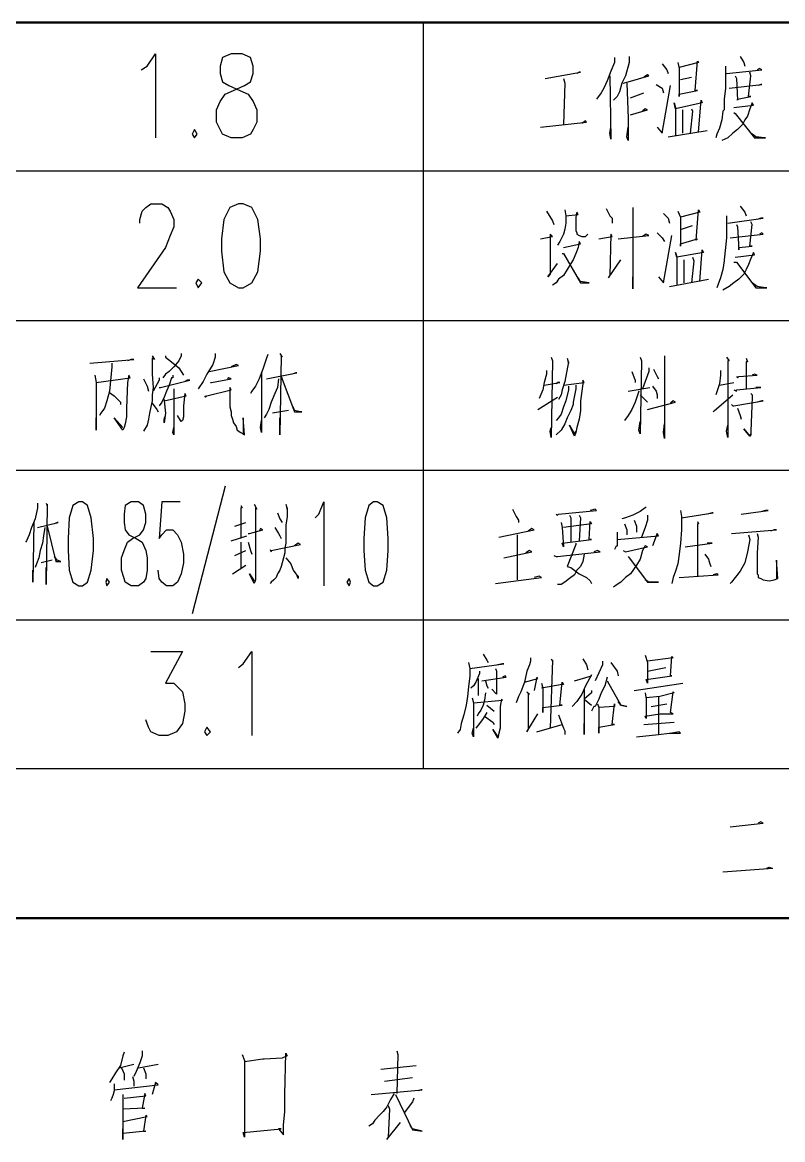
# Model space of a CAD drawing. Header units: millimetres. Extents: x -892 to 4698, y -3687 to 4524.
# Drawn here: x 3618 to 4025, y 2212 to 2810 of the extents above; entities that cross this region are included whole.
import ezdxf

# ---------------------------------------------------------------- set-up
doc = ezdxf.new("R2010")
doc.units = ezdxf.units.MM
doc.layers.add('1', color=7, linetype='Continuous')

msp = doc.modelspace()

# ---------------------------------------------------------------- linework, layer by layer
at = {"layer": '1', "color": 0, "lineweight": 50}
for points in [[(3218.67, 2810.43), (4419.11, 2810.43)], [(4419.11, 2330.78), (3218.67, 2330.78), (3218.67, 2410.94)]]:
    msp.add_lwpolyline(points, dxfattribs=at)
at = {"layer": '1', "color": 0, "lineweight": 25}
for points in [[(3833.23, 2730.92), (3833.23, 2810.43)], [(3682.03, 2785.01), (3685.29, 2786.97), (3689.85, 2793.48), (3689.85, 2748.52)], [(3730.26, 2793.48), (3725.7, 2791.53), (3724.39, 2786.97), (3724.39, 2783.06), (3725.7, 2778.5), (3728.95, 2776.54), (3734.82, 2773.93), (3739.38, 2771.98), (3741.99, 2768.07), (3743.94, 2763.51), (3743.94, 2756.99), (3741.99, 2753.08), (3740.68, 2750.47), (3736.12, 2748.52), (3730.26, 2748.52), (3725.7, 2750.47), (3724.39, 2753.08), (3722.44, 2756.99), (3722.44, 2763.51), (3724.39, 2768.07), (3727, 2771.98), (3731.56, 2773.93), (3737.43, 2776.54), (3740.68, 2778.5), (3741.99, 2783.06), (3741.99, 2786.97), (3740.68, 2791.53), (3736.12, 2793.48), (3730.26, 2793.48)], [(3935.54, 2791.53), (3935.54, 2788.92), (3933.59, 2784.36), (3931.63, 2779.15), (3929.68, 2775.24), (3928.37, 2772.63), (3926.42, 2770.02), (3925.77, 2769.37)], [(3943.36, 2792.18), (3943.36, 2788.92), (3941.41, 2781.75), (3939.45, 2777.84), (3938.15, 2773.28), (3936.85, 2770.67), (3934.89, 2768.72)], [(3960.96, 2788.27), (3963.57, 2785.01), (3964.22, 2783.06)], [(3969.43, 2788.92), (3970.08, 2785.66), (3970.08, 2779.8), (3970.08, 2770.67), (3970.08, 2771.98), (3979.86, 2773.93), (3978.56, 2773.93), (3979.86, 2789.57), (3980.51, 2788.92), (3970.08, 2786.32)], [(4002.67, 2792.18), (4004.62, 2788.92), (4005.28, 2786.97)], [(3898.4, 2780.45), (3917.3, 2783.71), (3916.64, 2783.71), (3915.34, 2783.06)], [(3940.1, 2777.84), (3942.71, 2778.5), (3953.79, 2781.75), (3953.14, 2782.41), (3951.18, 2781.1)], [(3994.85, 2786.97), (3994.85, 2781.75), (3994.85, 2775.24), (3994.2, 2769.37), (3994.2, 2763.51), (3993.54, 2762.85), (3992.89, 2758.29), (3991.59, 2753.73), (3990.29, 2750.47), (3989.63, 2748.52)], [(3995.5, 2783.06), (4014.4, 2785.01), (4013.1, 2785.66), (4011.79, 2785.01)], [(4000.06, 2781.75), (4000.71, 2780.45), (4001.36, 2768.72), (4001.36, 2769.37), (4008.53, 2770.67), (4007.23, 2770.67), (4008.53, 2781.75), (4007.88, 2783.71)], [(3908.17, 2780.45), (3908.82, 2777.84), (3908.17, 2755.69)], [(3932.94, 2781.75), (3933.59, 2747.87), (3932.94, 2751.12), (3933.59, 2754.38)], [(3942.06, 2777.84), (3942.71, 2758.94), (3942.71, 2751.78), (3942.71, 2747.21), (3942.06, 2749.17), (3942.71, 2754.38)], [(3957.7, 2777.19), (3960.96, 2775.24), (3961.61, 2772.63)], [(3958.35, 2754.38), (3960.96, 2751.12), (3965.52, 2776.54)], [(3970.73, 2779.8), (3976.6, 2781.1)], [(3996.8, 2775.24), (4014.4, 2777.19), (4013.75, 2777.19), (4012.44, 2776.54)], [(3944.02, 2770.02), (3951.18, 2772.63)], [(3944.02, 2760.9), (3953.14, 2763.51), (3951.84, 2764.16), (3950.53, 2762.85)], [(3980.51, 2751.78), (3981.81, 2768.72), (3982.47, 2767.42), (3968.13, 2764.16), (3967.48, 2767.42), (3968.13, 2764.81), (3968.13, 2749.82)], [(3976.6, 2764.16), (3977.25, 2762.85), (3975.95, 2751.12)], [(3999.41, 2764.81), (4009.84, 2766.11), (4009.19, 2767.42), (4007.88, 2764.16), (4006.58, 2760.25), (4005.28, 2758.29), (4003.97, 2755.69), (4001.36, 2753.08), (3998.76, 2751.12), (3996.15, 2748.52), (3992.89, 2747.21)], [(3972.04, 2751.12), (3972.04, 2762.85), (3972.04, 2763.51)], [(3999.41, 2762.2), (4000.06, 2761.55), (4010.49, 2748.52), (4016.35, 2748.52), (4015.7, 2748.52), (4011.14, 2749.17), (4008.53, 2751.12)], [(3710.71, 2753.08), (3709.4, 2750.47), (3710.71, 2748.52), (3712.01, 2750.47), (3710.71, 2753.08)], [(3895.79, 2754.38), (3920.55, 2756.99), (3919.9, 2757.64), (3917.95, 2756.34)], [(3964.22, 2749.17), (3985.07, 2752.43)], [(3218.67, 2730.92), (4419.11, 2730.92)], [(3833.23, 2650.76), (3833.23, 2730.92)], [(3681.38, 2702.9), (3681.38, 2704.85), (3682.68, 2709.41), (3684.64, 2711.37), (3687.24, 2713.32), (3693.11, 2713.32), (3696.37, 2711.37), (3697.67, 2709.41), (3699.63, 2704.85), (3699.63, 2700.94), (3697.67, 2696.38), (3695.07, 2689.86), (3680.08, 2668.36), (3700.93, 2668.36)], [(3734.17, 2713.32), (3729.61, 2711.37), (3726.35, 2704.85), (3725.04, 2694.43), (3725.04, 2687.91), (3726.35, 2676.83), (3729.61, 2670.96), (3734.17, 2668.36), (3736.77, 2668.36), (3741.34, 2670.96), (3744.59, 2676.83), (3745.9, 2687.91), (3745.9, 2694.43), (3744.59, 2704.85), (3741.34, 2711.37), (3736.77, 2713.32), (3734.17, 2713.32)], [(3930.98, 2710.72), (3932.94, 2706.81), (3934.24, 2705.5), (3934.24, 2702.9)], [(3945.32, 2711.37), (3945.32, 2709.41), (3945.32, 2667.71), (3945.32, 2670.31), (3945.32, 2674.22)], [(4002.67, 2712.02), (4005.28, 2708.76), (4005.93, 2706.81)], [(3899.05, 2709.41), (3902.31, 2704.2), (3902.96, 2702.25)], [(3908.82, 2710.07), (3909.48, 2706.81), (3909.48, 2702.9), (3908.82, 2699.64), (3908.17, 2697.03), (3906.87, 2694.43), (3906.22, 2693.12), (3904.91, 2691.17)], [(3909.48, 2706.81), (3915.99, 2707.46), (3915.34, 2708.76), (3914.69, 2706.16), (3914.69, 2703.55), (3914.69, 2701.59), (3914.69, 2698.99), (3915.34, 2697.68), (3915.34, 2697.03), (3916.64, 2696.38), (3917.95, 2695.73), (3919.9, 2695.73), (3920.55, 2696.38), (3921.21, 2697.03)], [(3961.61, 2708.11), (3964.22, 2705.5), (3964.87, 2702.9)], [(3969.43, 2709.41), (3970.73, 2706.16), (3970.73, 2699.64), (3970.73, 2690.52), (3970.73, 2691.82), (3979.86, 2694.43), (3979.21, 2693.77), (3980.51, 2710.07), (3981.16, 2708.76), (3970.73, 2706.16)], [(3995.5, 2706.81), (3995.5, 2701.59), (3995.5, 2695.08), (3994.85, 2689.86), (3994.2, 2683.35), (3994.2, 2682.69), (3993.54, 2678.13), (3992.24, 2673.57), (3990.94, 2670.31), (3990.29, 2668.36)], [(3996.15, 2702.9), (4015.05, 2705.5), (4013.75, 2705.5), (4011.79, 2704.85)], [(3971.39, 2699.64), (3977.25, 2701.59)], [(4000.71, 2702.25), (4001.36, 2700.94), (4002.02, 2688.56), (4002.02, 2689.86), (4009.19, 2690.52), (4007.88, 2690.52), (4009.19, 2702.25), (4008.53, 2703.55)], [(3895.79, 2694.43), (3902.31, 2695.73), (3901, 2697.03), (3901, 2694.43), (3901, 2675.53), (3899.7, 2674.22), (3904.91, 2681.39)], [(3908.17, 2689.86), (3917.3, 2691.82), (3916.64, 2693.12), (3915.99, 2689.86), (3914.69, 2686.61), (3913.39, 2683.35), (3912.08, 2681.39), (3910.13, 2678.13), (3908.17, 2674.87), (3905.56, 2672.92), (3904.26, 2670.96), (3902.31, 2669.66)], [(3927.07, 2694.43), (3934.24, 2695.73), (3933.59, 2697.03), (3932.94, 2674.87), (3932.28, 2673.57), (3938.8, 2683.35)], [(3937.5, 2694.43), (3953.79, 2696.38), (3952.49, 2697.03), (3950.53, 2695.73)], [(3958.35, 2697.68), (3960.96, 2695.08), (3962.26, 2693.12)], [(3959, 2674.22), (3961.61, 2670.96), (3966.17, 2696.38)], [(3997.45, 2695.08), (4015.05, 2697.03), (4014.4, 2697.68), (4013.1, 2697.03)], [(3907.52, 2686.61), (3908.17, 2686.61), (3917.3, 2670.96), (3921.86, 2670.96), (3917.3, 2671.62), (3915.99, 2673.57)], [(3981.16, 2671.62), (3982.47, 2688.56), (3983.12, 2687.26), (3968.78, 2684.65), (3968.13, 2687.26), (3968.78, 2684.65), (3968.78, 2669.66)], [(4000.06, 2684.65), (4010.49, 2685.95), (4009.84, 2687.26), (4008.53, 2684), (4007.23, 2680.74), (4005.93, 2678.13), (4004.62, 2675.53), (4002.02, 2672.92), (3999.41, 2670.96), (3996.8, 2669.01), (3993.54, 2667.05)], [(3972.69, 2670.96), (3972.69, 2682.69), (3972.69, 2683.35)], [(3977.25, 2684.65), (3977.9, 2682.69), (3976.6, 2670.96)], [(3999.41, 2682.04), (4000.71, 2682.04), (4011.14, 2668.36), (4017.01, 2668.36), (4016.35, 2668.36), (4011.79, 2669.01), (4009.19, 2670.96)], [(3712.66, 2672.92), (3711.36, 2670.96), (3712.66, 2668.36), (3714.62, 2670.96), (3712.66, 2672.92)], [(3964.87, 2669.01), (3985.72, 2672.92)], [(3218.67, 2650.76), (4419.11, 2650.76)], [(3833.23, 2570.6), (3833.23, 2650.76)], [(3703.54, 2633.17), (3703.54, 2631.86), (3702.23, 2629.26), (3699.63, 2626), (3697.02, 2623.39), (3695.07, 2622.09), (3693.76, 2620.13)], [(3721.78, 2633.17), (3721.78, 2631.21), (3720.48, 2627.3), (3717.22, 2622.09), (3715.27, 2618.18), (3712.66, 2614.27)], [(3749.81, 2632.51), (3749.16, 2630.56), (3747.2, 2624.69), (3745.25, 2619.48), (3743.29, 2615.57), (3741.34, 2612.96), (3740.68, 2611.66)], [(3756.33, 2633.17), (3757.63, 2631.21), (3756.98, 2631.86), (3756.33, 2589.5), (3756.33, 2592.76), (3756.33, 2598.63)], [(3654.66, 2627.95), (3678.12, 2629.91), (3676.82, 2629.91), (3674.86, 2629.26)], [(3666.39, 2627.95), (3666.39, 2626), (3665.09, 2612.96), (3663.78, 2607.75), (3662.48, 2603.84), (3660.52, 2601.23), (3659.87, 2599.93)], [(3687.9, 2631.86), (3689.2, 2629.91), (3687.9, 2630.56), (3687.9, 2622.09), (3688.55, 2614.92), (3687.9, 2611.01), (3687.9, 2607.75), (3687.24, 2604.49), (3686.59, 2601.23), (3685.94, 2597.97), (3685.29, 2594.72), (3683.33, 2591.46)], [(3695.07, 2631.86), (3695.07, 2631.21), (3698.32, 2628.6), (3702.23, 2625.35), (3703.54, 2623.39), (3704.84, 2621.43)], [(3718.53, 2623.39), (3734.17, 2626.65), (3732.86, 2627.3), (3730.26, 2626)], [(3901.65, 2631.21), (3902.31, 2629.26), (3901.65, 2588.2), (3901, 2591.46), (3901.65, 2593.41)], [(3910.13, 2630.56), (3910.78, 2627.95), (3910.78, 2628.6), (3908.82, 2618.18), (3907.52, 2613.61), (3906.87, 2611.01), (3905.56, 2608.4)], [(3949.23, 2631.21), (3949.88, 2629.26), (3949.23, 2590.15), (3948.58, 2592.11), (3949.23, 2596.67)], [(3962.26, 2631.86), (3962.26, 2629.26), (3962.26, 2587.55), (3961.61, 2590.8), (3962.26, 2595.37)], [(3995.5, 2631.21), (3996.8, 2629.26), (3996.15, 2629.26), (3996.15, 2588.2), (3995.5, 2591.46), (3996.15, 2594.72)], [(4005.93, 2630.56), (4006.58, 2628.6), (4005.93, 2628.6), (4005.93, 2614.27)], [(3657.27, 2621.43), (3657.92, 2617.52), (3657.92, 2607.1), (3657.92, 2600.58), (3657.92, 2592.11), (3657.92, 2595.37), (3657.92, 2598.63)], [(3657.92, 2617.52), (3676.17, 2620.13), (3675.51, 2621.43), (3674.86, 2617.52), (3674.21, 2603.84), (3674.21, 2599.28), (3673.56, 2595.37), (3672.91, 2593.41), (3672.26, 2592.11), (3667.69, 2598.63), (3672.26, 2593.41)], [(3698.98, 2621.43), (3698.98, 2620.13), (3698.32, 2620.13), (3697.02, 2616.22), (3695.72, 2612.96), (3694.41, 2609.7), (3693.11, 2607.1), (3691.81, 2605.14)], [(3746.55, 2622.74), (3746.55, 2590.8), (3745.9, 2593.41), (3746.55, 2597.32)], [(3749.16, 2619.48), (3765.45, 2622.74), (3764.8, 2622.74), (3762.84, 2622.09)], [(3756.98, 2620.78), (3764.15, 2601.88), (3768.06, 2601.88), (3767.4, 2601.88), (3764.15, 2602.54), (3763.49, 2604.49)], [(3899.05, 2624.04), (3899.05, 2622.09), (3897.74, 2617.52), (3897.09, 2613.61), (3895.14, 2609.05)], [(3944.67, 2623.39), (3945.97, 2620.13), (3946.62, 2618.83), (3946.62, 2617.52)], [(3953.79, 2625.35), (3953.79, 2623.39), (3950.53, 2614.27)], [(3956.4, 2624.69), (3958.35, 2620.78), (3959, 2619.48)], [(3992.24, 2624.04), (3992.24, 2621.43), (3991.59, 2616.87), (3989.63, 2611.01)], [(4000.71, 2620.78), (4001.36, 2620.13), (4002.02, 2620.78), (4011.79, 2621.43), (4010.49, 2622.09), (4009.19, 2621.43)], [(3683.33, 2619.48), (3685.29, 2615.57), (3685.94, 2612.96)], [(3691.81, 2620.13), (3691.81, 2618.83), (3688.55, 2612.96)], [(3691.81, 2614.92), (3692.46, 2614.92), (3708.1, 2618.83), (3706.8, 2618.83), (3705.49, 2618.18)], [(3715.92, 2610.36), (3716.57, 2609.7), (3717.22, 2610.36), (3730.26, 2613.61), (3729.61, 2614.92), (3729.61, 2612.96), (3729.61, 2607.75), (3729.61, 2604.49), (3730.26, 2601.88), (3730.26, 2599.93), (3730.91, 2597.97), (3731.56, 2596.02), (3732.86, 2594.06), (3733.52, 2592.11), (3735.47, 2590.8), (3736.77, 2590.15), (3737.43, 2589.5), (3736.77, 2598.63), (3736.77, 2590.15)], [(3719.18, 2617.52), (3719.83, 2617.52), (3730.26, 2619.48), (3728.95, 2620.13), (3728.3, 2619.48)], [(3755.67, 2619.48), (3755.02, 2614.92), (3753.72, 2611.66), (3751.76, 2607.1), (3750.46, 2603.19), (3749.16, 2600.58), (3747.85, 2598.63)], [(3897.74, 2616.22), (3906.22, 2617.52), (3904.91, 2617.52), (3904.26, 2616.87)], [(3914.69, 2616.22), (3914.69, 2614.27), (3913.39, 2607.1), (3913.39, 2605.79), (3912.08, 2602.54), (3910.13, 2598.63), (3908.82, 2595.37), (3906.87, 2592.11), (3904.26, 2589.5)], [(3910.78, 2615.57), (3910.78, 2613.61), (3909.48, 2607.75), (3908.17, 2604.49), (3906.87, 2600.58), (3905.56, 2598.63), (3904.26, 2597.32)], [(3908.17, 2616.22), (3919.25, 2617.52), (3918.6, 2618.83), (3918.6, 2616.87), (3917.3, 2607.75), (3917.3, 2602.54), (3916.64, 2597.97), (3915.34, 2593.41), (3914.69, 2590.8), (3914.04, 2588.85), (3911.43, 2594.72), (3914.04, 2590.15), (3914.69, 2591.46)], [(3942.71, 2612.96), (3954.44, 2614.92)], [(3955.75, 2615.57), (3957.7, 2612.96), (3958.35, 2611.01), (3958.35, 2609.05)], [(3991.59, 2616.22), (3999.41, 2617.52)], [(3999.41, 2613.61), (4000.71, 2612.96), (4000.71, 2613.61), (4013.75, 2614.92), (4013.1, 2614.92), (4011.14, 2614.92)], [(3665.09, 2612.31), (3667.69, 2610.36), (3669.65, 2608.4), (3670.95, 2607.1), (3670.95, 2605.79)], [(3694.41, 2607.75), (3706.14, 2610.36), (3705.49, 2611.66), (3704.84, 2605.14), (3704.84, 2602.54), (3704.84, 2599.28), (3704.19, 2597.32), (3703.54, 2596.67), (3701.58, 2599.93)], [(3699.63, 2614.27), (3699.63, 2589.5), (3698.98, 2590.8), (3699.63, 2593.41)], [(3894.49, 2603.19), (3904.91, 2609.7)], [(3948.58, 2612.96), (3946.62, 2607.1), (3944.67, 2603.19), (3942.71, 2599.93), (3940.76, 2597.32)], [(3949.23, 2611.01), (3952.49, 2607.75), (3953.14, 2607.1)], [(3988.33, 2601.88), (3988.98, 2602.54), (3998.76, 2611.01)], [(4008.53, 2611.66), (4009.19, 2611.01), (4009.19, 2609.7), (4008.53, 2591.46), (4008.53, 2589.5), (4007.88, 2588.85), (4004.62, 2592.76), (4007.88, 2588.85), (4008.53, 2590.15)], [(3687.9, 2606.45), (3690.5, 2603.19), (3691.15, 2601.88)], [(3694.41, 2608.4), (3694.41, 2607.75), (3695.07, 2601.23), (3694.41, 2596.02), (3694.41, 2597.97), (3695.07, 2599.93)], [(3760.89, 2602.54), (3752.41, 2601.23)], [(3953.14, 2603.19), (3968.13, 2607.1), (3966.82, 2607.75), (3965.52, 2606.45)], [(3998.11, 2605.79), (3998.76, 2605.14), (3999.41, 2605.14), (4015.05, 2607.75), (4014.4, 2607.75), (4011.79, 2607.1)], [(4001.36, 2603.84), (4002.67, 2599.93), (4003.32, 2597.97)], [(3218.67, 2570.6), (4419.11, 2570.6)], [(3833.23, 2490.44), (3833.23, 2570.6)], [(3727, 2562.13), (3709.4, 2493.7)], [(3626.64, 2553.01), (3626.64, 2550.4), (3625.33, 2544.53), (3623.38, 2539.97), (3622.07, 2536.06), (3620.77, 2532.8), (3620.12, 2532.15)], [(3631.2, 2553.01), (3631.85, 2551.7), (3631.85, 2552.35), (3631.2, 2509.34), (3631.2, 2512.6), (3631.2, 2518.47)], [(3648.79, 2553.66), (3645.54, 2551.7), (3643.58, 2545.19), (3642.93, 2534.11), (3642.93, 2527.59), (3643.58, 2517.16), (3645.54, 2510.65), (3648.79, 2508.69), (3650.75, 2508.69), (3653.36, 2510.65), (3655.31, 2517.16), (3656.61, 2527.59), (3656.61, 2534.11), (3655.31, 2545.19), (3653.36, 2551.7), (3650.75, 2553.66), (3648.79, 2553.66)], [(3676.82, 2553.66), (3673.56, 2551.7), (3672.91, 2547.14), (3672.91, 2542.58), (3673.56, 2538.67), (3675.51, 2536.06), (3679.42, 2534.11), (3682.68, 2532.15), (3684.64, 2527.59), (3685.29, 2523.68), (3685.29, 2517.16), (3684.64, 2512.6), (3683.33, 2510.65), (3680.73, 2508.69), (3676.82, 2508.69), (3673.56, 2510.65), (3672.91, 2512.6), (3671.6, 2517.16), (3671.6, 2523.68), (3672.91, 2527.59), (3674.86, 2532.15), (3677.47, 2534.11), (3681.38, 2536.06), (3683.33, 2538.67), (3684.64, 2542.58), (3684.64, 2547.14), (3683.33, 2551.7), (3680.73, 2553.66), (3676.82, 2553.66)], [(3702.89, 2553.66), (3693.11, 2553.66), (3691.81, 2534.11), (3693.11, 2536.06), (3695.72, 2538.67), (3698.98, 2538.67), (3701.58, 2536.06), (3703.54, 2532.15), (3704.84, 2525.63), (3704.84, 2521.07), (3703.54, 2515.21), (3701.58, 2510.65), (3698.98, 2508.69), (3695.72, 2508.69), (3693.11, 2510.65), (3691.81, 2512.6), (3691.15, 2517.16)], [(3735.47, 2551.7), (3736.12, 2550.4), (3735.47, 2550.4), (3735.47, 2534.11)], [(3742.64, 2552.35), (3743.94, 2549.75), (3743.29, 2550.4), (3743.29, 2518.47), (3743.29, 2515.86), (3743.29, 2513.25), (3743.29, 2511.95), (3742.64, 2509.99), (3740.03, 2515.21), (3742.64, 2511.3)], [(3759.58, 2552.35), (3760.24, 2549.75), (3760.24, 2550.4), (3760.24, 2545.84), (3759.58, 2541.28), (3759.58, 2538.02), (3759.58, 2534.11), (3759.58, 2531.5), (3758.93, 2528.89), (3758.93, 2526.29), (3758.28, 2523.68), (3757.63, 2521.07), (3756.98, 2519.12), (3756.33, 2517.16), (3755.02, 2515.21), (3754.37, 2513.25), (3753.07, 2511.95), (3751.76, 2510.65), (3751.11, 2509.99)], [(3775.22, 2545.19), (3777.18, 2547.14), (3779.79, 2553.66), (3779.79, 2508.69)], [(3806.51, 2553.66), (3803.9, 2551.7), (3801.94, 2545.19), (3801.29, 2534.11), (3801.29, 2527.59), (3801.94, 2517.16), (3803.9, 2510.65), (3806.51, 2508.69), (3808.46, 2508.69), (3811.72, 2510.65), (3813.67, 2517.16), (3814.33, 2527.59), (3814.33, 2534.11), (3813.67, 2545.19), (3811.72, 2551.7), (3808.46, 2553.66), (3806.51, 2553.66)], [(3880.8, 2549.75), (3882.76, 2545.84), (3884.06, 2543.88), (3884.06, 2542.58)], [(3904.26, 2547.14), (3904.91, 2546.49), (3905.56, 2547.14), (3925.77, 2549.1), (3925.12, 2549.75), (3922.51, 2549.1)], [(3952.49, 2551.05), (3951.84, 2550.4), (3949.23, 2548.44), (3945.32, 2546.49), (3941.41, 2545.19), (3939.45, 2544.53)], [(3970.73, 2549.1), (3971.39, 2545.84), (3971.39, 2538.67), (3970.73, 2531.5), (3970.08, 2525.63), (3969.43, 2520.42), (3968.13, 2516.51), (3966.82, 2513.25), (3966.17, 2509.99)], [(4003.32, 2547.14), (4017.66, 2549.1), (4016.35, 2549.1), (4014.4, 2548.44)], [(3755.02, 2547.79), (3756.33, 2544.53), (3757.63, 2542.58)], [(3906.87, 2542.58), (3907.52, 2539.97), (3908.17, 2529.55), (3907.52, 2531.5), (3923.16, 2533.46), (3921.86, 2533.46), (3922.51, 2543.23), (3923.16, 2541.93), (3908.17, 2539.97)], [(3911.43, 2546.49), (3912.08, 2545.19), (3912.08, 2532.15)], [(3916.64, 2546.49), (3917.3, 2545.19), (3916.64, 2532.8)], [(3945.97, 2543.88), (3947.27, 2540.62), (3947.27, 2539.32), (3947.27, 2537.37)], [(3953.14, 2546.49), (3953.14, 2543.88), (3951.84, 2539.97), (3949.88, 2534.76)], [(3971.39, 2545.19), (3988.33, 2547.79), (3987.68, 2547.79), (3985.07, 2547.14)], [(3979.86, 2543.23), (3980.51, 2541.93), (3979.86, 2541.93), (3979.86, 2513.9)], [(3624.68, 2542.58), (3624.03, 2510.65), (3624.03, 2513.25), (3624.03, 2517.16)], [(3630.55, 2539.97), (3629.89, 2535.41), (3629.24, 2531.5), (3627.94, 2527.59), (3627.29, 2523.68), (3625.98, 2520.42), (3625.33, 2518.47)], [(3626.64, 2539.97), (3637.72, 2542.58), (3637.06, 2542.58), (3635.76, 2541.93)], [(3631.85, 2540.62), (3636.41, 2521.72), (3639.02, 2521.72), (3637.06, 2522.38), (3635.76, 2524.33)], [(3732.21, 2540.62), (3738.08, 2542.58)], [(3739.38, 2536.71), (3740.03, 2536.71), (3747.2, 2538.67), (3745.9, 2539.32), (3745.25, 2538.02)], [(3753.72, 2539.97), (3755.67, 2536.71), (3756.33, 2535.41), (3756.98, 2534.11)], [(3873.63, 2534.76), (3892.53, 2538.67), (3891.23, 2539.32), (3889.27, 2538.02)], [(3936.85, 2537.37), (3936.85, 2534.11), (3936.85, 2532.15), (3936.85, 2530.2), (3936.19, 2529.55), (3935.54, 2528.24)], [(3936.85, 2533.46), (3959, 2535.41), (3958.35, 2536.71), (3955.75, 2530.2)], [(3940.76, 2541.93), (3942.06, 2538.67), (3942.06, 2536.06)], [(3998.11, 2536.71), (4022.22, 2538.67), (4020.92, 2538.67), (4018.96, 2538.02)], [(4011.79, 2536.71), (4012.44, 2534.76), (4011.79, 2526.29), (4011.79, 2519.12), (4011.79, 2515.21), (4012.44, 2514.56), (4012.44, 2513.25), (4013.75, 2512.6), (4015.05, 2511.95), (4018.31, 2511.3), (4020.92, 2511.95), (4022.87, 2512.6), (4022.22, 2522.38), (4022.22, 2512.6)], [(3730.26, 2532.8), (3738.73, 2535.41)], [(3735.47, 2532.15), (3735.47, 2530.85), (3735.47, 2517.81)], [(3739.38, 2532.15), (3740.68, 2527.59), (3741.34, 2525.63)], [(3751.11, 2528.24), (3751.76, 2526.94), (3751.76, 2527.59), (3767.4, 2530.85), (3766.1, 2531.5), (3764.15, 2530.2)], [(3883.41, 2536.06), (3883.41, 2511.95)], [(3914.69, 2531.5), (3914.69, 2530.85), (3910.13, 2519.12), (3912.08, 2518.47), (3916.64, 2515.21), (3920.55, 2513.25), (3922.51, 2511.3), (3923.16, 2509.99)], [(3973.34, 2529.55), (3987.68, 2531.5), (3987.03, 2531.5), (3985.07, 2531.5)], [(4007.23, 2536.06), (4007.88, 2533.46), (4006.58, 2526.94), (4005.28, 2521.07), (4002.67, 2516.51), (4000.06, 2513.25), (3998.11, 2510.65), (3997.45, 2509.99)], [(3732.21, 2524.98), (3738.08, 2527.59)], [(3876.24, 2523.68), (3891.23, 2526.94), (3889.92, 2527.59), (3887.97, 2526.29)], [(3902.96, 2524.98), (3904.26, 2524.33), (3904.91, 2524.33), (3927.72, 2526.94), (3926.42, 2527.59), (3924.46, 2526.94)], [(3919.25, 2525.63), (3918.6, 2521.72), (3917.3, 2519.12), (3915.34, 2517.16), (3914.04, 2514.56), (3911.43, 2512.6), (3908.82, 2510.65), (3906.87, 2509.34), (3904.91, 2509.34)], [(3940.1, 2527.59), (3941.41, 2526.94), (3953.14, 2529.55), (3951.84, 2530.2), (3950.53, 2527.59), (3949.23, 2523.03), (3947.27, 2519.77), (3944.02, 2515.21), (3941.41, 2513.25), (3938.8, 2510.65), (3936.85, 2509.34), (3934.89, 2508.04)], [(3983.77, 2525.63), (3985.72, 2523.03), (3986.38, 2521.07), (3987.03, 2519.12)], [(3634.46, 2522.38), (3628.59, 2521.07)], [(3730.91, 2515.21), (3738.08, 2519.77)], [(3759.58, 2523.68), (3762.19, 2520.42), (3763.49, 2517.16), (3764.8, 2515.21), (3766.1, 2513.9), (3766.1, 2512.6), (3765.45, 2514.56)], [(3942.71, 2524.33), (3943.36, 2523.68), (3953.14, 2510.65), (3959, 2510.65), (3953.79, 2510.65), (3951.84, 2511.95)], [(3871.68, 2509.99), (3896.44, 2513.25), (3895.14, 2513.9), (3892.53, 2513.25)], [(3970.08, 2513.25), (3980.51, 2513.9), (3990.94, 2514.56), (3990.29, 2515.21), (3988.33, 2514.56)], [(3663.78, 2512.6), (3663.13, 2510.65), (3663.78, 2508.69), (3665.09, 2510.65), (3663.78, 2512.6)], [(3793.47, 2512.6), (3792.17, 2510.65), (3793.47, 2508.69), (3794.12, 2510.65), (3793.47, 2512.6)], [(3218.67, 2490.44), (4419.11, 2490.44)], [(3833.23, 2410.94), (3833.23, 2490.44)], [(3687.24, 2473.5), (3704.19, 2473.5), (3695.07, 2456.55), (3699.63, 2456.55), (3702.23, 2453.95), (3704.19, 2451.99), (3705.49, 2445.48), (3705.49, 2441.57), (3704.19, 2435.05), (3700.93, 2430.49), (3696.37, 2428.53), (3691.81, 2428.53), (3687.24, 2430.49), (3685.94, 2433.09), (3684.64, 2437)], [(3734.17, 2465.03), (3736.77, 2466.98), (3741.34, 2473.5), (3741.34, 2428.53)], [(3865.16, 2472.2), (3867.11, 2468.94), (3867.77, 2467.63)], [(3951.84, 2471.54), (3953.14, 2467.63), (3953.14, 2456.55), (3952.49, 2458.51), (3966.17, 2460.46), (3965.52, 2460.46), (3966.17, 2470.89), (3966.82, 2470.24), (3953.14, 2468.29)], [(3857.34, 2467.63), (3857.99, 2464.37), (3857.99, 2460.46), (3857.34, 2454.6), (3856.69, 2449.39), (3856.04, 2444.82), (3854.73, 2439.61), (3853.43, 2435.05), (3852.78, 2431.79), (3851.47, 2429.83)], [(3857.99, 2464.37), (3876.24, 2466.98), (3875.59, 2466.98), (3872.98, 2466.33)], [(3890.58, 2470.24), (3890.58, 2468.29), (3889.92, 2466.33), (3888.62, 2463.07), (3887.32, 2457.21), (3885.36, 2451.99), (3884.06, 2449.39), (3882.76, 2446.13)], [(3901.65, 2469.59), (3902.31, 2468.29), (3902.31, 2468.94), (3901, 2432.44)], [(3918.6, 2469.59), (3920.55, 2466.33), (3921.21, 2463.72)], [(3929.03, 2468.29), (3929.03, 2466.33), (3925.12, 2457.86)], [(3933.59, 2467.63), (3936.85, 2463.07), (3937.5, 2460.46)], [(3953.14, 2463.07), (3962.91, 2465.03)], [(3863.2, 2463.07), (3863.2, 2461.77), (3861.25, 2457.21), (3859.95, 2455.25), (3858.64, 2453.95)], [(3862.55, 2459.16), (3862.55, 2450.04)], [(3864.51, 2457.86), (3877.54, 2459.81), (3876.89, 2460.46), (3875.59, 2459.81)], [(3871.68, 2464.37), (3872.33, 2463.07), (3872.33, 2450.69), (3869.72, 2453.3)], [(3887.32, 2457.21), (3894.49, 2459.16), (3893.83, 2459.81), (3892.53, 2452.64)], [(3914.04, 2457.86), (3923.16, 2460.46), (3923.16, 2461.12), (3919.9, 2455.25), (3917.95, 2450.69), (3915.34, 2446.78), (3912.73, 2444.17)], [(3931.63, 2459.81), (3930.33, 2455.25), (3928.37, 2451.34), (3927.07, 2448.08), (3925.12, 2444.17), (3924.46, 2444.17), (3923.16, 2441.57)], [(3866.46, 2457.86), (3867.11, 2455.25), (3867.77, 2453.95)], [(3896.44, 2456.55), (3897.09, 2453.95), (3897.09, 2440.91), (3897.09, 2443.52), (3907.52, 2444.82), (3906.22, 2444.82), (3907.52, 2457.21), (3908.17, 2455.9), (3907.52, 2455.9), (3896.44, 2453.95)], [(3919.25, 2453.3), (3919.25, 2429.18), (3919.25, 2431.14), (3919.25, 2435.05)], [(3931.63, 2457.86), (3938.8, 2444.82), (3942.06, 2444.17), (3938.8, 2444.82), (3937.5, 2446.78)], [(3945.97, 2452.64), (3954.44, 2453.95), (3972.04, 2456.55)], [(3859.29, 2448.73), (3859.95, 2446.13), (3859.95, 2427.88), (3859.29, 2429.83), (3859.95, 2432.44)], [(3859.95, 2446.13), (3875.59, 2447.43), (3874.93, 2448.08), (3874.28, 2444.17), (3874.28, 2437), (3874.28, 2432.44), (3873.63, 2429.83), (3872.98, 2427.23), (3870.37, 2431.79), (3872.98, 2427.88)], [(3866.46, 2451.34), (3865.81, 2447.43), (3865.16, 2444.82), (3863.86, 2442.22), (3862.55, 2440.26), (3861.9, 2438.96)], [(3888.62, 2451.99), (3889.92, 2450.69), (3889.27, 2450.69), (3889.27, 2431.79), (3888.62, 2430.49), (3894.49, 2440.26)], [(3923.16, 2452.64), (3923.16, 2451.34), (3919.25, 2448.08), (3923.16, 2444.82)], [(3951.84, 2451.34), (3952.49, 2448.08), (3952.49, 2439.61), (3952.49, 2437.66), (3951.84, 2438.96), (3959.66, 2440.26), (3966.82, 2440.26), (3965.52, 2440.91), (3966.82, 2451.99), (3967.48, 2451.34), (3959.66, 2449.39), (3952.49, 2448.73)], [(3959, 2449.39), (3959, 2429.18)], [(3867.11, 2440.91), (3865.16, 2437.66), (3863.2, 2435.05), (3861.25, 2432.44)], [(3867.11, 2444.82), (3871.02, 2441.57)], [(3926.42, 2445.48), (3927.07, 2443.52), (3927.07, 2435.7), (3927.07, 2429.83), (3927.07, 2433.09), (3935.54, 2434.4), (3934.24, 2434.4), (3935.54, 2445.48), (3935.54, 2444.17), (3927.07, 2443.52)], [(3955.09, 2444.17), (3963.57, 2445.48)], [(3865.81, 2438.96), (3870.37, 2435.7), (3871.02, 2434.4)], [(3905.56, 2439.61), (3908.17, 2432.44), (3908.82, 2431.14), (3908.82, 2429.18)], [(3951.18, 2434.4), (3967.48, 2435.7)], [(3717.22, 2433.09), (3715.92, 2430.49), (3717.22, 2428.53), (3719.18, 2430.49), (3717.22, 2433.09)], [(3893.83, 2430.49), (3907.52, 2434.4)], [(3947.27, 2427.88), (3959, 2429.18), (3964.87, 2429.83), (3970.73, 2429.83), (3970.08, 2430.49), (3966.17, 2429.83)], [(3218.67, 2410.94), (4419.11, 2410.94)], [(3997.45, 2379.65), (4015.05, 2381.61), (4013.75, 2382.26), (4012.44, 2381.61)], [(3993.54, 2355.54), (4020.26, 2357.5)], [(4017.01, 2357.5), (4018.31, 2358.15), (4019.61, 2357.5)], [(3672.91, 2259.09), (3672.26, 2257.13), (3670.95, 2251.92), (3668.35, 2248.01), (3666.39, 2244.75), (3665.09, 2242.8)], [(3682.68, 2259.74), (3682.68, 2257.13), (3681.38, 2253.22), (3679.42, 2248.66), (3678.12, 2246.05)], [(3736.12, 2257.79), (3737.43, 2254.53), (3737.43, 2221.94), (3737.43, 2221.29), (3737.43, 2213.47), (3736.77, 2216.08), (3756.98, 2218.03), (3755.67, 2218.03), (3758.28, 2214.77), (3758.28, 2219.99), (3758.93, 2227.16), (3758.93, 2236.28), (3759.58, 2258.44), (3760.24, 2257.13), (3757.63, 2255.83), (3747.85, 2255.18), (3747.2, 2255.18), (3737.43, 2253.88)], [(3818.89, 2259.74), (3819.54, 2257.79), (3818.89, 2236.93)], [(3670.3, 2250.62), (3678.12, 2252.57)], [(3671.6, 2250.62), (3672.91, 2247.36), (3672.91, 2244.1)], [(3680.73, 2250.62), (3691.15, 2252.57)], [(3683.33, 2250.62), (3684.64, 2247.36), (3684.64, 2244.75)], [(3810.42, 2249.96), (3829.32, 2251.92)], [(3677.47, 2246.05), (3678.12, 2243.45), (3678.12, 2240.84)], [(3812.37, 2243.45), (3827.36, 2245.4)], [(3667.69, 2242.14), (3667.69, 2239.54), (3667.69, 2238.23), (3667.04, 2236.28), (3666.39, 2234.32), (3665.74, 2233.02)], [(3667.69, 2238.89), (3691.15, 2241.49), (3689.85, 2242.8), (3687.9, 2236.28)], [(3805.2, 2236.28), (3832.57, 2238.89), (3831.92, 2238.89), (3830.62, 2238.23)], [(3672.91, 2234.32), (3684.64, 2235.63), (3683.99, 2236.93), (3682.68, 2229.11), (3683.99, 2229.11), (3672.26, 2228.46)], [(3672.26, 2236.28), (3672.26, 2234.32), (3672.26, 2225.2), (3672.26, 2212.17), (3672.26, 2214.77), (3672.26, 2218.03)], [(3817.59, 2236.93), (3815.63, 2233.67), (3813.67, 2229.76), (3813.02, 2229.11), (3811.72, 2227.16), (3809.76, 2225.2), (3807.16, 2222.59), (3805.85, 2220.64), (3803.9, 2219.34)], [(3818.24, 2236.28), (3827.36, 2217.38), (3832.57, 2216.73), (3827.36, 2218.03), (3826.06, 2219.99)], [(3828.01, 2234.32), (3827.36, 2232.37), (3822.8, 2226.5)], [(3814.33, 2230.41), (3814.98, 2228.46), (3814.33, 2213.47), (3813.67, 2212.17), (3820.84, 2221.29)], [(3672.26, 2221.94), (3685.29, 2224.55), (3684.64, 2225.2), (3683.33, 2216.73), (3684.64, 2216.73), (3672.26, 2215.42)]]:
    msp.add_lwpolyline(points, dxfattribs=at)

doc.saveas('drawing.dxf')
